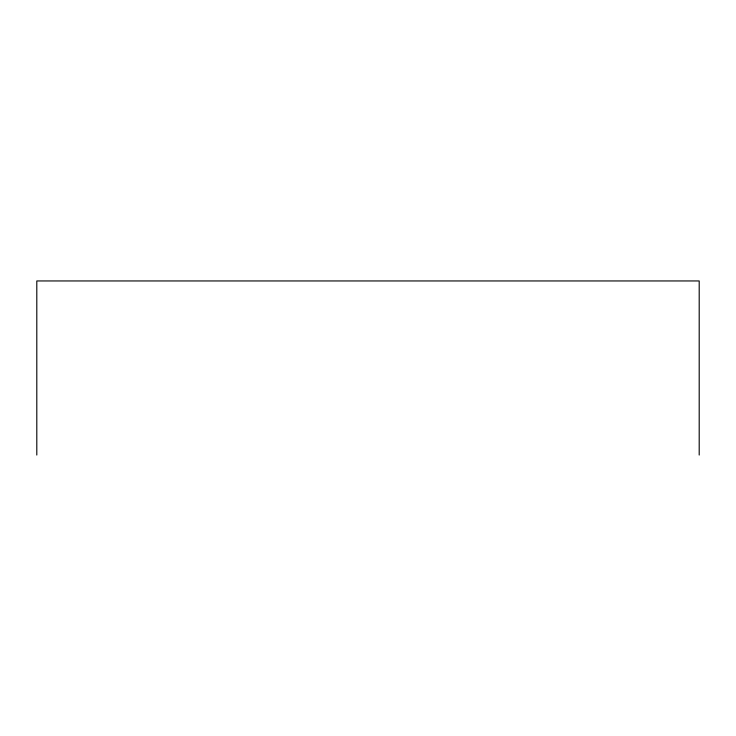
<?xml version="1.0" encoding="UTF-8"?>
<svg xmlns="http://www.w3.org/2000/svg" width="736" height="736" viewBox="0 0 736 736"><rect width="100%" height="100%" fill="white"/><g stroke="black" fill="none" stroke-linecap="round" stroke-linejoin="round"><path stroke-width="1.1" d="M699.2 455.05L699.2 280.95L36.8 280.95L36.8 455.05"/></g></svg>
